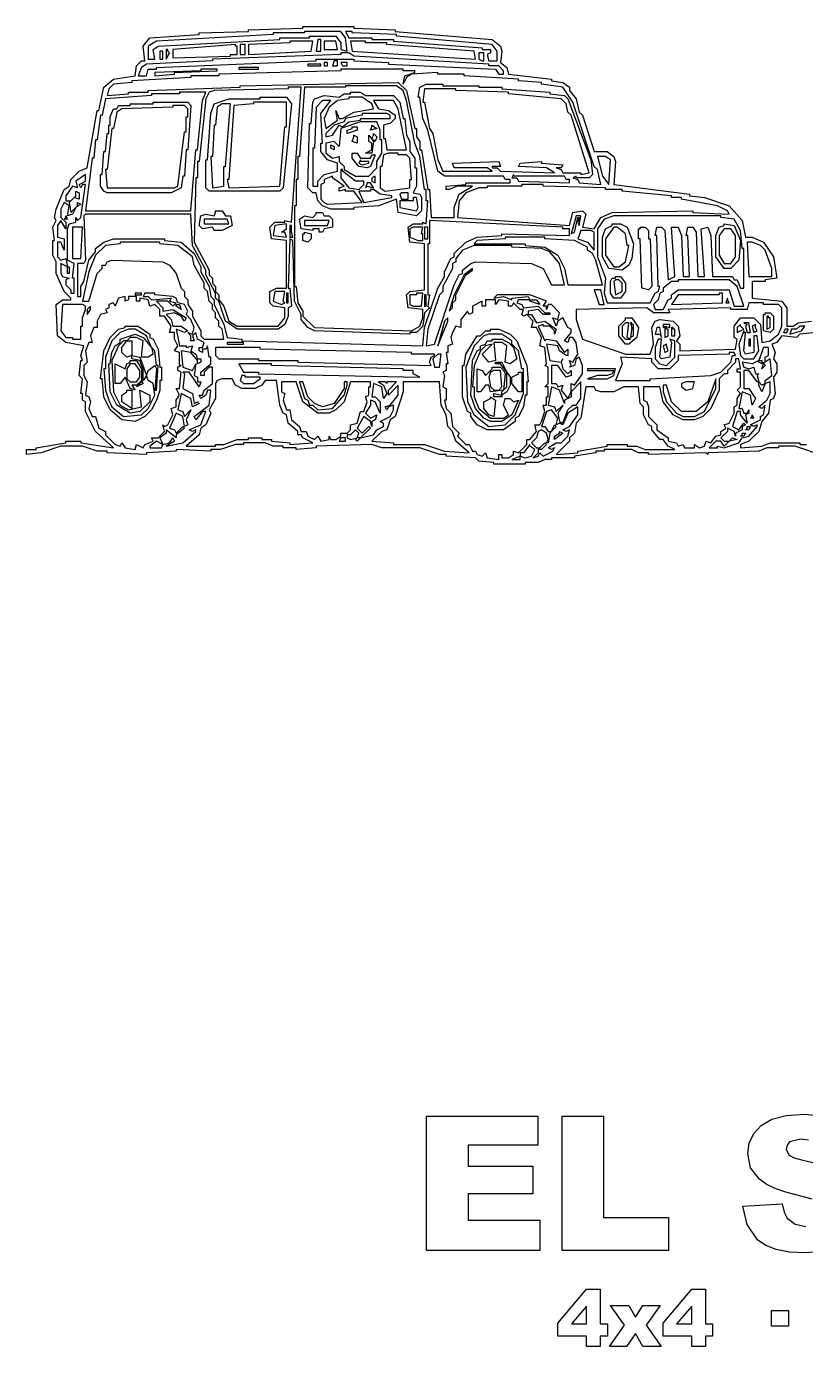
# Model space of a CAD drawing. Header units: millimetres. Extents: x 0 to 280, y -115 to 107.
# Drawn here: x 0 to 103.6, y -114.8 to 60.6 of the extents above; entities that cross this region are included whole.
import ezdxf

# ---------------------------------------------------------------- set-up
doc = ezdxf.new("R2010")
doc.units = ezdxf.units.MM
doc.layers.add('CAMISETA_4X4', color=7, linetype='CONTINUOUS')

msp = doc.modelspace()

# ---------------------------------------------------------------- linework, layer by layer
at = {"layer": 'CAMISETA_4X4', "color": 7}
for points in [[(106.094, 3.5), (102.156, 4.813), (99.969, 4.813), (99.969, 4.594), (98.438, 4.594), (97.344, 4.156), (90.563, 3.938), (90.563, 3.719), (90.344, 3.938), (82.688, 3.719), (82.688, 3.938), (81.375, 3.938), (80.5, 4.375), (76.781, 4.375), (76.781, 4.156), (75.688, 4.156), (75.688, 3.938), (72.844, 3.5), (72.844, 3.281), (69.781, 3.281), (69.781, 3.063), (68.906, 3.063), (68.031, 2.625), (66.281, 2.625), (66.281, 2.406), (62.125, 2.406), (62.125, 2.625), (60.156, 2.844), (59.719, 3.281), (55.781, 3.5), (55.781, 3.719), (54.906, 3.719), (52.281, 4.594), (47.25, 4.594), (45.938, 5.031), (38.5, 4.813), (38.5, 4.594), (35.875, 4.375), (35.875, 4.594), (34.125, 4.594), (34.125, 4.813), (32.813, 4.813), (31.719, 5.25), (28.875, 5.25), (28.875, 5.031), (27.781, 5.031), (25.813, 4.375), (24.5, 4.375), (24.5, 4.156), (19.906, 4.375), (19.906, 4.156), (15.969, 3.938), (15.969, 3.719), (10.719, 3.938), (10.719, 4.156), (9.406, 4.156), (7.438, 4.813), (4.594, 4.813), (1.969, 3.938), (0, 3.719), (0, 4.375), (1.313, 4.375), (1.313, 4.594), (5.25, 5.25), (5.25, 5.469), (7.219, 5.469), (7.219, 5.25), (11.594, 4.594), (9.188, 6.781), (7.875, 9.406), (7.875, 10.719), (7.438, 10.938), (7.438, 11.813), (7.219, 11.813), (7.438, 13.781), (7, 14.219), (7.219, 16.188), (7.438, 16.188), (7.219, 16.844), (7.656, 18.156), (5.25, 18.594), (4.156, 19.469), (3.938, 23.625), (4.813, 24.281), (5.906, 24.281), (5.906, 24.5), (5.031, 25.375), (3.938, 27.781), (3.938, 29.313), (3.5, 30.188), (3.5, 32.156), (3.719, 32.156), (3.5, 33.906), (3.938, 34.781), (3.719, 35.219), (3.938, 36.313), (5.031, 38.938), (5.688, 39.375), (5.906, 40.25), (7, 41.344), (8.094, 41.781), (9.406, 49.438), (9.625, 49.438), (10.281, 52.5), (11.594, 53.594), (14.438, 54.031), (14.656, 55.344), (15.313, 56), (15.75, 56), (15.531, 57.969), (16.406, 59.063), (22.969, 59.5), (22.969, 59.719), (29.531, 59.938), (29.531, 60.156), (36.75, 60.375), (36.75, 60.594), (43.531, 60.594), (43.531, 60.375), (49, 60.156), (49, 59.938), (61.906, 58.844), (63, 57.969), (63.219, 57.313), (63, 55.781), (63.875, 55.125), (64.094, 54.25), (69.781, 53.594), (69.781, 53.375), (71.313, 53.156), (72.188, 52.5), (72.188, 52.063), (73.063, 50.969), (73.5, 49.219), (73.938, 48.781), (75.469, 43.969), (77.219, 43.969), (78.094, 43.313), (78.313, 42.656), (78.094, 39.594), (88.156, 38.281), (88.156, 38.063), (90.125, 37.844), (93.406, 36.75), (95.156, 34.781), (95.594, 32.594), (96.469, 32.594), (98, 31.938), (99.313, 29.969), (99.75, 27.125), (98.219, 26.906), (98.219, 26.688), (96.469, 26.688), (96.469, 24.5), (100.406, 24.063), (101.063, 23.188), (101.063, 20.781), (101.938, 20.781), (102.594, 21.219), (104.344, 21.438)], [(105, 19.906), (102.813, 19.688), (102.375, 19.25), (100.406, 19.469), (99.75, 18.594), (99.094, 18.375), (99.531, 17.281), (99.313, 16.406), (99.75, 15.75), (99.75, 14.656), (99.313, 14), (99.531, 11.813), (99.313, 11.156), (98.875, 10.938), (98.656, 9.188), (97.781, 8.094), (97.344, 6.781), (96.031, 5.469), (94.938, 5.031), (94.938, 4.594), (97.781, 4.813), (98.875, 5.25), (102.813, 5.25), (102.813, 5.031), (103.688, 5.031)], [(104.438, -95.256), (102.637, -94.771), (100.939, -94.321), (99.519, -93.801), (98.341, -93.247), (97.44, -92.589), (96.262, -91.065), (95.881, -89.159), (96.089, -87.808), (96.678, -86.526), (97.683, -85.452), (99.068, -84.621), (100.974, -84.101), (103.468, -83.928), (106.482, -84.24)], [(103.953, -87.392), (102.914, -87.254), (101.459, -87.635), (101.112, -88.085), (100.974, -88.639), (101.39, -89.402), (102.048, -89.748), (103.226, -90.06), (104.923, -90.441)], [(105.859, -102.185), (103.503, -102.393), (101.424, -102.289), (99.657, -101.943), (98.272, -101.388), (97.198, -100.626), (95.812, -98.617), (95.223, -96.157), (95.223, -96.157), (100.454, -95.845), (100.731, -96.954), (101.147, -97.785), (102.186, -98.582), (103.607, -98.859)]]:
    msp.add_lwpolyline(points, dxfattribs=at)
for points in [[(36.969, 59.938), (36.969, 59.719), (32.813, 59.719), (32.813, 59.5), (17.281, 58.625), (16.188, 57.969), (16.188, 56.219), (17.063, 56.219), (16.844, 57.531), (17.5, 57.969), (33.688, 58.844), (33.688, 59.063), (37.625, 59.063), (37.625, 59.281), (41.125, 59.281), (41.781, 58.406), (41.781, 57.531), (42.656, 57.313), (42.438, 59.063), (41.781, 59.938)], [(42.438, 59.938), (42.875, 59.063), (45.938, 59.063), (45.938, 58.844), (48.781, 58.844), (48.781, 58.625), (60.594, 57.75), (60.594, 57.531), (61.688, 57.531), (61.688, 57.094), (61.25, 56.875), (61.469, 56), (62.563, 56), (62.563, 57.313), (61.906, 58.188), (49.219, 59.281), (49.219, 59.5), (43.313, 59.719), (43.313, 59.938)], [(27.781, 58.188), (19.469, 57.531), (19.469, 56.438), (27.125, 56.656), (27.125, 56.875), (28, 56.875), (28, 57.969), (27.781, 57.969)], [(28.438, 58.188), (28.438, 56.875), (29.094, 56.875), (29.094, 58.188)], [(35, 58.625), (35, 58.406), (29.531, 58.188), (29.531, 56.875), (37.844, 57.313), (38.063, 58.625)], [(38.719, 58.844), (38.5, 57.313), (39.156, 57.313), (39.156, 58.844)], [(39.594, 58.625), (39.594, 57.531), (41.344, 57.531), (41.125, 58.625)], [(43.094, 58.625), (43.313, 57.313), (59.719, 56.219), (59.5, 57.313), (47.906, 58.188), (47.906, 58.406), (45.063, 58.406), (45.063, 58.625)], [(41.781, 57.094), (41.781, 56.875), (24.719, 56.219), (24.719, 56), (15.969, 55.563), (15.313, 55.125), (14.875, 54.031), (15.969, 54.031), (16.188, 54.906), (17.281, 54.906), (17.281, 55.125), (38.5, 56), (38.5, 56.219), (43.531, 56.219), (43.531, 56), (48.125, 55.781), (48.125, 55.563), (62.344, 54.906), (62.781, 54.25), (63.438, 54.25), (63.438, 54.688), (62.781, 55.344), (61.469, 55.344), (61.469, 55.563), (43.531, 56.656), (42.875, 57.094)], [(17.719, 57.313), (17.719, 56.219), (18.156, 56.219), (18.156, 57.313)], [(18.813, 57.531), (18.594, 57.531), (18.594, 56.219), (19.031, 57.094), (18.813, 57.313)], [(60.156, 57.094), (60.156, 56.219), (60.594, 56), (60.813, 56), (60.813, 57.094)], [(41.781, 54.906), (41.781, 54.688), (25.594, 54.25), (25.594, 54.031), (21.875, 54.031), (21.875, 53.813), (14, 53.375), (14, 53.156), (11.594, 52.938), (10.938, 52.281), (10.719, 51.406), (13.563, 51.625), (13.563, 51.844), (16.188, 51.844), (16.188, 52.063), (28.438, 52.5), (28.438, 52.719), (49.438, 53.156), (50.531, 52.063), (51.625, 47.031), (51.844, 47.031), (51.844, 45.938), (52.281, 45.281), (52.281, 44.188), (52.5, 44.188), (53.375, 38.938), (53.594, 38.938), (53.813, 35.219), (56.875, 35.219), (56.875, 36.531), (57.531, 38.281), (59.281, 39.375), (57.313, 39.375), (56.219, 38.938), (55.781, 38.938), (55.781, 39.375), (58.406, 39.594), (58.406, 39.813), (64.313, 39.813), (64.313, 40.25), (63.656, 40.25), (63.438, 40.688), (55.563, 40.688), (54.688, 41.344), (53.375, 46.813), (52.719, 48.344), (52.281, 51.188), (52.063, 51.188), (52.281, 52.5), (53.156, 52.938), (55.344, 52.938), (55.344, 52.719), (60.156, 52.719), (60.156, 52.5), (63.219, 52.5), (63.219, 52.281), (69.563, 51.844), (69.563, 51.625), (71.531, 51.406), (71.969, 50.969), (75.031, 42.875), (75.25, 40.906), (74.813, 40.469), (73.063, 40.469), (73.063, 40.688), (72.625, 40.469), (73.281, 40.25), (73.5, 39.813), (76.344, 39.594), (75.906, 41.563), (75.469, 42), (72.625, 50.531), (71.313, 52.5), (68.469, 52.938), (68.469, 53.156), (65.406, 53.375), (65.406, 53.594), (58.188, 54.031), (58.188, 54.25), (54.688, 54.25), (54.688, 54.469), (51.188, 54.25), (50.531, 53.813), (50.094, 52.938), (50.313, 54.031), (51.625, 54.469), (51.625, 54.688), (50.094, 54.688), (50.094, 54.906)], [(23.188, 54.906), (23.188, 54.688), (17.063, 54.469), (17.063, 54.031), (19.688, 54.25), (19.688, 54.469), (25.375, 54.688), (25.375, 54.906)], [(28.219, 55.125), (28.219, 54.906), (30.844, 54.906), (30.844, 55.125)], [(37.406, 55.563), (37.406, 55.344), (39.156, 55.344), (39.156, 55.563)], [(39.594, 55.781), (39.594, 55.344), (40.031, 55.344), (40.031, 55.781)], [(40.906, 56), (40.688, 55.344), (41.344, 55.344), (41.344, 56)], [(41.781, 55.781), (42, 55.344), (42.656, 55.344), (42.656, 55.781)], [(42.438, 52.719), (42.438, 52.5), (36.969, 52.5), (36.313, 43.313), (36.094, 43.313), (36.094, 40.25), (35.875, 40.25), (35.875, 36.75), (35.656, 36.75), (35.656, 26.031), (35.875, 26.031), (36.094, 23.844), (36.75, 22.75), (36.75, 22.094), (38.281, 20.563), (51.188, 20.125), (52.281, 20.781), (52.719, 21.875), (52.719, 22.969), (50.75, 23.188), (50.531, 24.938), (50.969, 25.375), (52.938, 25.594), (52.938, 31.719), (50.969, 31.938), (50.75, 33.906), (51.406, 34.344), (52.719, 34.344), (52.719, 34.563), (53.156, 34.344), (53.375, 37.406), (53.156, 37.406), (53.156, 38.938), (52.938, 38.938), (52.281, 43.313), (51.625, 45.063), (50.531, 50.75), (50.094, 52.063), (49.219, 52.719)], [(20.344, 51.844), (20.344, 51.625), (16.625, 51.625), (16.625, 51.406), (10.5, 50.969), (10.063, 48.781), (9.844, 48.781), (9.406, 45.5), (9.188, 45.5), (8.969, 43.094), (8.75, 43.094), (7.875, 36.094), (21.875, 36.094), (22.531, 44.188), (22.75, 44.188), (23.406, 50.75), (23.844, 51.844)], [(34.781, 52.5), (34.781, 52.281), (24.938, 52.063), (24.281, 51.844), (23.844, 50.969), (22.969, 42.656), (22.75, 42.656), (22.75, 40.469), (22.531, 40.469), (22.313, 31.938), (24.281, 28.219), (24.281, 27.563), (24.719, 27.125), (24.719, 26.469), (25.156, 26.031), (25.156, 25.375), (25.594, 24.938), (25.594, 24.281), (26.25, 23.406), (26.906, 21.438), (28, 20.781), (33.469, 20.781), (34.344, 21.875), (34.344, 23.188), (32.813, 23.406), (32.375, 23.844), (32.375, 25.375), (33.25, 25.813), (34.563, 25.813), (34.563, 32.156), (32.594, 32.375), (32.375, 33.906), (33.031, 34.563), (34.344, 34.563), (34.344, 34.781), (35.219, 34.563), (36.531, 52.5)], [(31.063, 51.188), (34.563, 51.188), (35.219, 50.313), (34.125, 39.156), (33.688, 38.719), (24.281, 38.719), (23.844, 39.156), (23.844, 42.875), (24.063, 42.875), (24.5, 49), (24.938, 50.313), (26.906, 50.969), (31.063, 50.969)], [(43.094, 51.844), (44.406, 51.844), (45.063, 51.406), (48.781, 51.406), (49.656, 50.531), (50.094, 48.344), (50.313, 48.344), (50.531, 46.156), (50.969, 45.281), (50.969, 43.969), (51.625, 43.094), (51.625, 41.781), (51.844, 41.781), (51.844, 39.375), (51.406, 38.5), (52.281, 38.281), (52.5, 37.844), (52.5, 36.094), (51.844, 35.438), (49.438, 35.875), (49.219, 37.625), (46.813, 36.75), (43.531, 36.531), (43.531, 36.313), (40.469, 36.313), (39.375, 36.75), (38.719, 37.406), (38.5, 38.5), (38.063, 38.5), (37.406, 39.156), (37.625, 47.688), (37.844, 47.688), (38.063, 50.531), (38.281, 50.969), (39.594, 51.406), (41.563, 51.188), (42.219, 51.625), (43.094, 51.625)], [(42.875, 51.188), (42.875, 50.969), (41.344, 50.75), (40.25, 49.875), (39.594, 48.344), (39.813, 47.031), (41.344, 48.125), (41.125, 49.438), (41.563, 48.344), (42, 48.344), (43.531, 49.219), (46.156, 49.656), (45.938, 50.313), (44.625, 51.188)], [(52.938, 52.281), (52.719, 50.531), (52.938, 50.531), (53.594, 47.031), (54.031, 46.375), (54.688, 42.875), (55.344, 41.344), (61.906, 41.344), (61.25, 41.781), (56.875, 41.781), (56.656, 42.438), (62.781, 42.656), (63, 42), (61.906, 42), (61.906, 41.781), (62.563, 41.781), (63, 41.344), (70.219, 41.125), (69.125, 41.781), (65.406, 42), (65.625, 42.438), (68.469, 42.656), (68.469, 42.438), (71.313, 42.219), (71.094, 41.781), (70.438, 41.781), (71.094, 41.563), (71.313, 41.125), (73.719, 41.125), (73.719, 40.906), (74.813, 41.125), (72.406, 48.781), (71.969, 49.219), (71.75, 50.313), (71.094, 50.969), (64.094, 51.625), (64.094, 51.844), (57.094, 52.063), (57.094, 52.281)], [(16.844, 50.531), (21.438, 50.531), (21.875, 50.094), (21.438, 44.188), (21.219, 44.188), (21, 40.688), (20.781, 40.688), (20.563, 39.156), (19.25, 38.5), (10.719, 38.5), (10.281, 38.719), (9.844, 39.375), (9.844, 40.906), (10.063, 40.906), (10.281, 43.969), (10.5, 43.969), (10.719, 46.375), (10.938, 46.375), (10.938, 47.469), (11.156, 47.469), (11.156, 48.563), (11.594, 49.656), (12.031, 49.656), (12.25, 50.094), (13.781, 50.094), (13.781, 50.313), (16.844, 50.313)], [(19.469, 50.094), (19.469, 49.875), (12.688, 49.656), (12.031, 49.219), (11.594, 47.031), (11.375, 47.031), (10.719, 41.563), (10.5, 41.563), (10.719, 39.156), (19.688, 39.156), (20.125, 39.375), (21, 46.594), (21.219, 46.594), (21.219, 48.563), (21.438, 48.563), (21.438, 49.656), (21, 50.094)], [(26.031, 50.313), (25.375, 49.875), (25.156, 47.469), (24.938, 47.469), (24.719, 43.313), (24.5, 43.313), (24.719, 39.156), (26.25, 39.375), (26.25, 42), (26.469, 42), (27.125, 50.313)], [(30.188, 50.531), (30.188, 50.313), (27.563, 50.094), (26.906, 40.25), (26.688, 40.25), (26.906, 39.156), (33.688, 39.375), (34.344, 47.25), (34.563, 47.25), (34.563, 50.531)], [(39.375, 50.75), (38.5, 49.875), (38.281, 44.406), (38.063, 44.406), (38.063, 39.375), (38.719, 39.375), (38.719, 40.031), (39.594, 40.906), (41.344, 41.344), (41.344, 42.438), (40.031, 42.875), (39.156, 43.969), (39.156, 45.063), (39.375, 45.063), (39.156, 49), (40.469, 50.75)], [(46.156, 50.75), (46.813, 49.656), (48.125, 49.438), (49, 48.781), (49, 48.344), (48.344, 47.688), (47.469, 47.469), (47.469, 45.719), (47.688, 45.719), (47.906, 44.188), (50.531, 44.188), (49.438, 49.656), (48.781, 50.75)], [(44.625, 49), (44.625, 48.781), (42.438, 48.344), (42.219, 47.906), (40.906, 47.469), (39.813, 46.375), (39.813, 45.938), (40.688, 46.156), (41.563, 47.469), (42, 47.25), (42.875, 47.906), (44.406, 48.125), (44.406, 48.344), (48.344, 48.344), (48.344, 48.781), (47.906, 49)], [(44.406, 47.906), (41.781, 47.031), (41.563, 44.625), (40.906, 45.281), (39.813, 45.063), (39.813, 43.75), (40.688, 43.094), (41.563, 43.313), (41.563, 42.656), (42.219, 42), (42.219, 41.563), (43.75, 40.688), (45.5, 40.688), (46.594, 41.781), (46.594, 42.656), (47.25, 43.75), (47.25, 45.5), (47.031, 45.5), (47.031, 46.813), (46.594, 47.906)], [(45.938, 47.469), (46.594, 47.031), (45.719, 46.813), (45.938, 47.25)], [(43.313, 47.25), (43.969, 47.25), (43.969, 46.813), (42.656, 46.375), (42.656, 46.813), (43.313, 47.031)], [(43.531, 46.156), (43.969, 45.938), (43.969, 45.063), (43.313, 45.281), (43.531, 45.938)], [(45.5, 46.156), (46.156, 45.281), (45.938, 43.75), (45.063, 43.75), (45.938, 44.188), (45.938, 45.063), (45.5, 45.281)], [(46.156, 46.375), (46.594, 45.938), (46.375, 45.281), (45.938, 45.719), (46.156, 46.156)], [(40.469, 44.844), (40.906, 44.625), (40.906, 44.188), (40.469, 44.406)], [(43.313, 43.75), (43.969, 43.75), (44.406, 43.094), (45.719, 43.094), (45.938, 43.531), (46.375, 43.531), (45.719, 42), (45.281, 41.781), (44.188, 42), (43.313, 43.094)], [(44.406, 42.875), (44.188, 42.438), (44.625, 42.219), (45.5, 42.438), (45.5, 42.656), (44.406, 42.656)], [(48.125, 43.75), (47.469, 43.531), (47.25, 42), (47.031, 42), (47.031, 39.156), (47.688, 38.719), (50.969, 39.156), (50.969, 40.25), (51.188, 40.25), (50.969, 43.094), (50.531, 43.531), (49.438, 43.531), (49.438, 43.75)], [(75.906, 43.313), (76.563, 40.688), (77.438, 39.594), (77.656, 42.875), (77, 43.313)], [(7.875, 40.906), (6.563, 40.031), (6.781, 39.156), (6.125, 39.375), (5.25, 38.063), (5.25, 37.406), (5.906, 37.406), (6.563, 38.063), (6.563, 38.719), (7, 38.5), (7, 37.625), (6.344, 37.844), (5.688, 37.188), (5.906, 35.875), (6.781, 36.75), (6.781, 37.188), (7.219, 36.969), (6.563, 36.531), (6.125, 35.656), (5.469, 35.438), (5.688, 36.75), (5.031, 37.188), (4.594, 36.313), (4.594, 35.219), (5.25, 34.563), (5.25, 33.688), (4.594, 34.781), (4.156, 34.125), (4.156, 32.594), (5.031, 32.375), (5.031, 30.844), (4.594, 31.938), (4.156, 31.938), (4.156, 29.969), (4.594, 29.531), (5.25, 29.75), (5.469, 28.656), (4.594, 29.094), (4.594, 27.781), (4.813, 27.344), (5.688, 27.125), (5.25, 26.906), (5.25, 26.25), (5.906, 25.594), (5.906, 25.156), (6.344, 25.156), (6.344, 27.125), (6.125, 27.125), (6.344, 29.094), (5.469, 29.531), (5.469, 33.688), (5.688, 34.344), (6.563, 34.563), (6.563, 35.219), (6.781, 34.781), (7.219, 35.219), (7.875, 39.594), (7.438, 39.594), (7.219, 39.156), (7, 39.594), (7.875, 40.031)], [(40.688, 40.688), (39.594, 40.25), (39.594, 39.813), (39.156, 39.594), (39.156, 37.625), (39.594, 37.188), (40.031, 36.969), (44.625, 37.188), (43.531, 38.719), (42.438, 38.719), (42.438, 38.938), (41.563, 38.719), (41.563, 39.156), (42.219, 39.375), (40.688, 40.469)], [(42, 41.563), (41.781, 41.563), (41.781, 40.469), (42.875, 39.156), (44.188, 38.938), (44.844, 39.594), (44.844, 40.031), (43.75, 40.031), (42, 41.344)], [(46.375, 40.688), (45.938, 40.469), (45.938, 40.031), (46.375, 39.813)], [(64.75, 40.906), (64.531, 40.469), (65.188, 40.469), (65.406, 40.031), (72.188, 39.813), (72.188, 40.25), (71.75, 40.25), (71.531, 40.688), (64.75, 40.688)], [(45.719, 38.938), (45.719, 38.719), (44.188, 38.719), (44.844, 37.188), (48.563, 37.844), (48.563, 38.063), (47.031, 38.281), (46.156, 38.938)], [(45.281, 39.813), (45.063, 39.156), (45.281, 39.375), (46.156, 39.156), (45.719, 39.813)], [(65.844, 39.594), (65.844, 39.375), (61.25, 39.375), (61.25, 39.156), (60.156, 39.156), (58.406, 38.5), (57.531, 37.406), (57.313, 35.219), (72.188, 34.125), (72.625, 35.875), (73.938, 36.094), (74.375, 35.656), (73.938, 33.906), (75.469, 33.688), (76.344, 35.219), (77.875, 35.875), (88.594, 36.094), (88.594, 35.875), (93.406, 35.656), (93.188, 36.094), (91.875, 36.75), (87.063, 37.625), (87.063, 37.844), (85.75, 37.844), (85.75, 38.063), (79.188, 38.719), (79.188, 38.938), (77, 38.938), (77, 39.156), (68.688, 39.375), (68.688, 39.594)], [(49.875, 38.5), (49.656, 38.281), (49.875, 37.625), (50.75, 37.625), (50.75, 38.5)], [(51.406, 37.844), (51.406, 37.406), (49.656, 37.406), (49.656, 36.531), (51.844, 36.094), (52.063, 36.531), (51.844, 37.844)], [(5.25, 35.438), (5.469, 35), (5.031, 35), (5.25, 35.219)], [(7.875, 35.656), (7.656, 35.438), (7.875, 29.531), (7.656, 29.094), (6.781, 29.094), (6.781, 24.719), (7.219, 24.719), (7.219, 26.031), (7.656, 26.688), (8.313, 29.531), (9.188, 30.625), (9.188, 31.063), (10.281, 31.938), (11.594, 32.375), (18.375, 32.375), (18.375, 32.156), (20.563, 31.938), (22.313, 30.406), (23.188, 28.656), (23.188, 28), (24.281, 26.031), (24.5, 24.719), (24.938, 24.281), (24.938, 23.625), (26.25, 21), (26.688, 19.25), (28.656, 19.031), (28.656, 18.813), (52.719, 18.156), (52.938, 20.563), (54.688, 25.813), (55.563, 27.344), (55.563, 28), (56.438, 29.75), (56.875, 29.969), (56.875, 30.406), (58.406, 31.938), (59.938, 32.594), (63.219, 32.813), (63.219, 33.031), (72.188, 32.813), (72.188, 33.688), (71.313, 33.688), (71.313, 33.906), (53.594, 34.781), (53.594, 31.719), (53.375, 31.719), (53.375, 24.938), (53.594, 24.938), (53.375, 23.406), (53.594, 23.188), (52.938, 22.531), (52.719, 20.781), (51.844, 19.906), (50.969, 19.906), (50.969, 19.688), (38.281, 20.125), (37.406, 20.563), (36.531, 21.656), (36.531, 22.313), (35.656, 24.063), (35.438, 32.156), (35, 32.375), (34.781, 25.813), (35, 25.813), (35.219, 23.406), (34.781, 23.188), (34.781, 22.094), (34.344, 21), (33.469, 20.344), (28, 20.344), (26.469, 21.438), (25.594, 24.063), (25.156, 24.5), (25.156, 25.156), (23.844, 27.563), (23.844, 28.219), (22.094, 31.5), (21.875, 35.656)], [(25.156, 36.094), (26.031, 36.094), (26.469, 35.438), (27.125, 35.438), (27.344, 34.125), (26.031, 33.469), (24.938, 33.469), (24.719, 33.906), (23.406, 33.688), (22.969, 34.125), (23.188, 35.438), (23.844, 35.656), (24.938, 35.438), (25.156, 35.875)], [(38.5, 35.875), (39.375, 35.875), (39.594, 35.438), (40.25, 35.438), (40.688, 35), (40.688, 33.906), (39.594, 33.688), (39.375, 33.25), (38.938, 33.25), (38.938, 33.688), (38.063, 33.688), (38.063, 33.469), (36.531, 33.688), (36.313, 35), (36.969, 35.438), (38.063, 35.219), (38.5, 35.656)], [(73.063, 35.438), (72.406, 33.031), (72.844, 33.25), (73.281, 35.219), (73.5, 35.219), (73.281, 34.563), (73.5, 34.125), (73.719, 35.438)], [(78.094, 35.438), (76.781, 35), (75.906, 33.688), (75.906, 29.969), (77, 27.125), (76.781, 25.156), (77.219, 23.844), (82.906, 23.844), (83.563, 25.156), (84, 25.375), (84.219, 26.031), (84, 26.031), (83.781, 32.813), (83.563, 32.813), (83.781, 33.906), (84.438, 33.906), (84.875, 33.469), (85.313, 26.906), (86.188, 27.344), (85.75, 33.906), (86.625, 33.906), (87.063, 32.813), (87.281, 27.344), (88.156, 27.344), (87.938, 32.813), (87.719, 32.813), (87.938, 33.906), (88.594, 33.906), (89.031, 33.25), (89.25, 27.344), (90.125, 27.344), (89.688, 33.688), (90.563, 33.906), (91, 32.813), (91.219, 27.344), (93.844, 27.344), (94.063, 26.906), (94.5, 26.906), (94.938, 25.813), (95.375, 25.813), (95.375, 31.063), (95.156, 31.063), (94.938, 33.469), (94.063, 35), (92.313, 35.219), (92.313, 35.438)], [(6.125, 33.906), (6.125, 29.75), (7.219, 29.75), (7.438, 33.906)], [(23.625, 35), (23.625, 34.344), (26.906, 34.344), (26.688, 35)], [(34.563, 34.344), (33.031, 34.125), (32.813, 32.813), (34.563, 32.594), (34.344, 33.25), (33.906, 33.25), (34.563, 33.688)], [(35.219, 34.125), (35, 34.125), (35, 32.594), (35.438, 32.594), (35.219, 33.25)], [(36.969, 34.781), (36.969, 34.125), (40.031, 34.125), (40.25, 34.781)], [(51.406, 33.906), (50.969, 33.688), (50.969, 32.594), (52.063, 32.156), (52.719, 32.156), (52.719, 33.031), (52.5, 33.031), (52.719, 33.906)], [(52.938, 33.906), (52.938, 32.375), (53.375, 32.375), (53.375, 33.906)], [(73.719, 33.469), (73.281, 32.375), (74.594, 31.938), (75.469, 30.844), (75.469, 33.25), (75.031, 33.469)], [(77.875, 34.344), (78.969, 34.344), (79.844, 33.906), (80.719, 31.719), (80.5, 29.75), (80.063, 28.875), (79.188, 28.219), (77.438, 28.438), (76.563, 29.969), (76.563, 32.594), (77, 33.688), (77.875, 34.125)], [(78.094, 33.906), (77, 32.375), (77, 30.188), (78.094, 28.656), (78.75, 28.656), (79.625, 29.313), (80.063, 31.5), (79.844, 31.5), (79.625, 33.031), (78.531, 33.906)], [(81.594, 33.906), (82.25, 33.906), (82.688, 33.469), (82.688, 32.375), (82.906, 32.375), (83.125, 26.031), (82.688, 25.594), (81.813, 25.813), (81.594, 32.375), (81.375, 32.375), (81.375, 33.688), (81.594, 33.688)], [(92.75, 34.344), (94.063, 34.125), (94.938, 32.156), (94.719, 29.531), (93.625, 28.438), (92.75, 28.438), (91.656, 29.969), (91.656, 32.813), (92.094, 33.906), (92.75, 34.125)], [(92.75, 33.688), (92.094, 32.813), (92.094, 30.188), (92.75, 29.094), (93.625, 29.094), (94.281, 29.969), (94.281, 32.813), (93.625, 33.688)], [(12.469, 31.938), (12.469, 31.719), (10.5, 31.5), (9.188, 30.188), (8.313, 28), (7.438, 24.063), (8.313, 24.063), (9.406, 27.781), (10.063, 28.438), (10.063, 28.875), (10.5, 28.875), (10.719, 29.313), (11.375, 29.531), (18.156, 29.313), (19.031, 28.875), (19.906, 27.781), (20.563, 25.813), (21, 25.375), (21, 24.719), (21.438, 24.281), (21.438, 23.625), (22.094, 22.75), (22.094, 22.094), (23.188, 20.125), (23.188, 19.469), (23.625, 19.031), (26.25, 19.031), (26.031, 20.344), (25.594, 20.781), (25.594, 21.438), (25.156, 21.875), (25.156, 22.531), (24.719, 22.969), (24.719, 23.625), (24.281, 24.063), (24.063, 25.375), (23.625, 25.813), (23.625, 26.469), (22.313, 28.875), (22.094, 29.969), (20.125, 31.5), (17.719, 31.719), (17.719, 31.938)], [(36.969, 33.25), (37.844, 33.031), (37.844, 32.375), (37.406, 31.938), (36.75, 32.156), (36.75, 33.031), (36.969, 33.031)], [(63.656, 32.594), (63.656, 32.375), (59.938, 32.156), (59.5, 31.719), (66.281, 31.719), (66.281, 31.5), (68.906, 31.281), (70.656, 30.188), (71.531, 28.438), (71.969, 26.25), (76.563, 26.25), (75.688, 29.531), (75.25, 30.406), (74.594, 30.844), (74.594, 31.281), (72.844, 32.156), (68.906, 32.375), (68.906, 32.594)], [(95.813, 31.938), (96.031, 27.344), (99.094, 27.344), (99.094, 28.438), (98.219, 30.844), (97.563, 31.5), (96.469, 31.938)], [(59.5, 31.5), (57.969, 30.844), (57.094, 29.75), (57.094, 29.313), (56.656, 29.094), (56.656, 28.438), (55.344, 26.031), (55.344, 25.375), (54.906, 24.938), (53.375, 20.344), (53.156, 18.156), (54.25, 18.375), (56.875, 26.25), (57.531, 27.563), (57.969, 27.781), (57.969, 28.219), (59.063, 29.094), (59.719, 29.313), (67.156, 29.094), (68.688, 28.438), (69.781, 26.25), (71.531, 26.25), (70.875, 29.094), (69.563, 30.625), (68.469, 31.063), (64.531, 31.281), (64.531, 31.5)], [(5.469, 28.656), (5.688, 28.656), (5.688, 27.781), (5.469, 27.781)], [(59.281, 28.438), (58.188, 27.563), (56.875, 24.938), (56.219, 22.75), (56.656, 23.188), (56.656, 23.844), (57.094, 24.281), (57.094, 24.938), (58.406, 27.563), (59.281, 28.219)], [(78.313, 27.344), (78.969, 27.344), (79.625, 26.469), (79.625, 25.375), (78.969, 24.5), (78.094, 24.5), (77.656, 25.156), (77.656, 26.688), (77.875, 27.125), (78.313, 27.125)], [(78.313, 26.906), (78.094, 26.688), (78.313, 24.938), (79.188, 25.375), (79.188, 26.469), (78.75, 26.906)], [(86.625, 26.906), (86.625, 26.688), (85.75, 26.688), (84.656, 25.813), (84.656, 25.375), (84.219, 25.156), (84, 24.281), (83.344, 23.625), (83.563, 22.969), (84.656, 22.969), (85.313, 24.281), (85.75, 24.5), (85.75, 24.938), (86.625, 25.594), (93.406, 25.594), (94.063, 23.406), (95.375, 23.406), (94.5, 26.031), (93.406, 26.906)], [(13.125, 24.719), (12.25, 24.5), (11.813, 23.406), (11.594, 23.844), (10.938, 23.625), (10.938, 23.188), (10.5, 22.969), (10.719, 22.531), (9.844, 22.313), (9.406, 21.438), (9.406, 20.563), (8.969, 20.563), (8.531, 19.469), (8.75, 18.594), (8.313, 18.594), (7.875, 17.5), (8.094, 15.969), (7.656, 15.531), (7.656, 14.219), (8.094, 13.344), (7.875, 11.594), (8.313, 11.375), (8.531, 10.719), (8.313, 9.844), (8.75, 8.75), (9.188, 8.75), (9.625, 7.219), (10.5, 6.781), (10.5, 6.344), (11.813, 5.031), (12.469, 4.813), (12.688, 5.25), (13.125, 4.594), (14.438, 4.375), (14.656, 5.031), (15.531, 4.594), (15.75, 5.031), (16.844, 5.469), (16.625, 5.906), (17.5, 5.906), (18.375, 6.781), (18.156, 7.656), (18.375, 7.438), (18.813, 7.656), (19.469, 8.969), (19.25, 9.844), (19.906, 10.063), (19.906, 10.938), (20.344, 11.594), (19.906, 12.469), (20.344, 12.469), (20.563, 14.656), (20.125, 14.875), (20.125, 15.313), (20.563, 15.531), (20.344, 15.531), (20.344, 17.281), (19.688, 17.5), (20.125, 18.156), (19.688, 19.031), (19.688, 19.906), (19.031, 19.906), (19.25, 20.781), (18.375, 22.094), (17.719, 22.094), (17.719, 22.969), (17.063, 23.625), (16.406, 23.406), (16.188, 24.281), (15.094, 24.5), (15.094, 24.063), (14.656, 24.063), (14.656, 24.719), (13.563, 24.719), (13.563, 24.281), (13.125, 24.063)], [(14.438, 25.156), (14.438, 24.938), (15.313, 24.938), (15.313, 25.156)], [(15.75, 25.156), (15.531, 24.719), (16.188, 24.719), (16.625, 24.281), (19.25, 24.5), (19.031, 24.063), (19.906, 23.844), (19.469, 23.406), (18.813, 24.063), (17.281, 24.063), (18.156, 23.188), (18.156, 22.75), (19.469, 22.969), (21.219, 21.875), (21, 21.438), (20.563, 22.094), (19.688, 22.531), (18.594, 22.313), (19.25, 21.656), (19.469, 20.781), (20.563, 20.781), (21.438, 20.125), (21, 19.906), (19.906, 20.344), (20.344, 18.156), (21.219, 18.156), (21.219, 17.938), (22.094, 18.156), (21.875, 17.5), (22.531, 17.063), (22.75, 16.406), (23.188, 16.406), (23.188, 15.969), (22.75, 15.75), (22.75, 16.188), (21.875, 17.281), (20.563, 17.5), (20.781, 15.313), (22.094, 14.875), (22.531, 15.75), (22.313, 14.219), (22.75, 14), (22.75, 13.344), (23.188, 13.344), (22.969, 12.688), (21.656, 14.656), (20.781, 14.656), (21, 14.438), (20.781, 12.469), (22.094, 11.813), (22.313, 10.5), (22.75, 10.719), (22.969, 10.5), (22.094, 10.063), (21.875, 11.156), (20.563, 11.813), (20.125, 9.625), (20.781, 9.406), (21, 8.75), (21.875, 9.625), (21.219, 8.313), (21.438, 7.656), (21, 7.438), (20.781, 8.75), (19.906, 9.188), (19.031, 7.219), (19.688, 7), (19.906, 6.563), (20.781, 7.438), (21, 7.219), (19.906, 6.344), (19.906, 5.906), (18.594, 7), (18.594, 6.563), (17.719, 5.906), (18.156, 5.031), (17.281, 5.469), (16.406, 4.813), (16.406, 4.594), (17.938, 4.594), (18.156, 5.031), (19.031, 5.25), (19.469, 5.906), (19.688, 5.469), (18.594, 4.813), (20.781, 5.25), (22.531, 6.781), (22.531, 7), (22.094, 6.781), (21.656, 7), (23.188, 7.656), (23.844, 9.406), (23.406, 9.406), (22.531, 8.313), (22.313, 8.75), (24.281, 10.281), (24.5, 12.25), (24.063, 12.25), (23.844, 11.594), (23.188, 11.156), (22.969, 11.594), (23.406, 11.594), (23.625, 12.25), (24.719, 13.125), (24.719, 15.313), (24.281, 15.313), (23.625, 14.656), (23.625, 14.219), (23.188, 14.219), (23.188, 14.656), (24.5, 15.75), (24.5, 16.625), (24.281, 16.625), (24.063, 18.156), (23.844, 17.719), (23.406, 17.719), (23.406, 17.281), (22.969, 17.5), (22.969, 17.938), (23.406, 17.938), (23.625, 18.594), (22.75, 19.031), (22.531, 19.906), (22.094, 19.469), (22.313, 18.813), (21.875, 18.813), (21.875, 19.469), (21.438, 19.906), (22.094, 19.688), (22.313, 20.563), (21.875, 21.656), (21.219, 22.313), (21.438, 22.75), (21, 23.625), (20.125, 23.844), (19.906, 24.5), (19.469, 24.719), (17.063, 24.938), (17.063, 25.156)], [(33.031, 25.375), (32.813, 24.063), (33.906, 23.625), (34.344, 23.844), (34.125, 24.063), (34.344, 25.375)], [(34.781, 25.156), (34.563, 25.156), (34.563, 23.844), (34.781, 23.844)], [(51.844, 25.156), (51.844, 24.938), (50.969, 24.938), (50.969, 23.625), (51.406, 23.406), (52.5, 23.406), (52.719, 25.156)], [(53.156, 24.938), (52.938, 24.938), (52.938, 23.406), (53.156, 23.406)], [(62.563, 24.938), (62.125, 24.5), (63.438, 24.719), (64.531, 24.281), (64.531, 24.5), (66.719, 24.719), (66.938, 24.281), (65.406, 24.281), (65.188, 23.844), (65.844, 23.625), (66.063, 23.188), (68.031, 23.406), (68.906, 22.531), (69.563, 22.531), (69.563, 22.313), (68.688, 22.313), (68.031, 22.969), (66.719, 22.75), (66.719, 22.313), (67.156, 22.313), (67.813, 21.219), (68.906, 21.438), (70.438, 20.344), (70.219, 19.688), (70.219, 20.125), (69.563, 20.781), (68.688, 20.781), (68.688, 21), (68.031, 20.781), (68.906, 18.813), (69.125, 19.031), (70.438, 18.813), (71.531, 17.281), (71.969, 17.719), (71.969, 16.844), (71.75, 16.844), (70.875, 17.5), (70.656, 18.156), (69.125, 18.375), (69.563, 16.188), (71.094, 15.969), (71.313, 16.406), (71.094, 15.969), (71.313, 15.094), (71.969, 14.438), (72.406, 14.875), (72.406, 14.219), (71.75, 14), (70.656, 15.531), (69.781, 15.531), (69.781, 13.125), (70.438, 13.125), (70.656, 12.688), (71.313, 12.906), (71.094, 12.25), (71.969, 11.156), (72.406, 12.031), (72.406, 13.125), (72.844, 12.906), (73.938, 14.438), (73.938, 15.531), (73.5, 16.625), (73.063, 16.406), (72.844, 15.531), (72.188, 15.313), (72.406, 15.531), (72.188, 16.188), (72.625, 15.969), (73.281, 17.063), (73.063, 18.594), (72.625, 19.25), (72.188, 19.25), (71.969, 18.594), (71.531, 18.813), (72.406, 19.906), (72.406, 20.344), (71.969, 20.563), (71.313, 21.875), (70.656, 21.438), (70.438, 20.781), (70, 21.875), (70.656, 21.656), (70.875, 22.531), (69.781, 23.625), (69.344, 23.625), (69.125, 22.969), (69.125, 23.406), (68.688, 23.406), (69.125, 24.063), (66.938, 24.938)], [(75.469, 25.594), (76.125, 23.625), (76.781, 23.625), (76.344, 25.594)], [(92.094, 25.156), (92.094, 24.938), (86.625, 24.938), (85.75, 23.625), (92.531, 23.844), (92.531, 25.156)], [(4.813, 23.625), (4.594, 20.125), (5.25, 19.25), (6.125, 19.25), (6.125, 19.031), (7.219, 19.031), (7.219, 20.781), (7.438, 20.781), (7.438, 21.875), (7.875, 22.969), (7.875, 23.406), (7.438, 23.625)], [(8.531, 23.406), (8.094, 22.969), (8.094, 22.313), (8.531, 22.969)], [(19.906, 23.625), (20.344, 23.625), (20.563, 22.969), (19.906, 23.406)], [(61.031, 24.281), (61.031, 23.406), (60.594, 23.406), (60.594, 24.063), (59.281, 23.406), (59.281, 22.531), (58.844, 22.313), (58.625, 22.75), (57.75, 21.656), (57.75, 20.563), (57.094, 20.781), (56.656, 19.906), (56.438, 19.25), (56.656, 18.375), (56, 18.156), (56, 17.281), (55.781, 17.281), (56, 15.75), (55.781, 15.75), (55.781, 14.875), (55.344, 14.656), (55.563, 14.219), (55.344, 12.688), (55.781, 12.469), (55.781, 10.938), (55.563, 10.938), (55.781, 9.844), (56.438, 9.188), (56.656, 7.438), (57.531, 6.563), (57.313, 6.125), (58.406, 5.031), (58.844, 5.031), (59.281, 4.156), (59.719, 4.156), (59.938, 3.719), (60.594, 3.5), (61.031, 3.938), (61.25, 3.281), (62.781, 3.063), (62.781, 3.719), (63.219, 3.719), (63.219, 3.281), (64.094, 3.281), (64.75, 3.719), (64.75, 4.156), (65.406, 3.938), (66.5, 5.031), (66.5, 5.688), (66.938, 5.688), (67.813, 6.781), (67.594, 7.656), (68.25, 7.656), (68.469, 8.094), (68.906, 9.406), (68.688, 10.281), (69.125, 10.281), (69.125, 11.375), (69.344, 11.375), (69.344, 12.688), (68.906, 12.688), (69.344, 13.125), (69.344, 15.313), (68.906, 15.531), (69.125, 15.75), (68.906, 17.938), (68.25, 18.156), (68.469, 19.25), (67.813, 20.563), (67.156, 20.563), (67.375, 21.438), (66.5, 22.313), (66.063, 22.094), (65.844, 22.313), (66.063, 22.969), (65.625, 22.969), (64.75, 23.844), (64.531, 23.406), (64.094, 23.406), (64.094, 24.063), (62.781, 24.281), (62.344, 23.625), (62.344, 24.281)], [(66.938, 24.281), (67.813, 24.281), (68.25, 23.625), (66.938, 24.063)], [(96.031, 23.844), (95.813, 22.969), (93.625, 22.969), (93.625, 23.188), (85.313, 22.969), (85.531, 22.531), (83.344, 22.531), (82.469, 23.188), (73.063, 22.969), (73.063, 21.656), (73.938, 19.031), (79.625, 17.063), (82.906, 17.063), (83.344, 18.375), (83.125, 20.563), (83.563, 21.438), (84.219, 21.656), (85.969, 21.438), (86.625, 20.781), (86.844, 19.469), (86.406, 18.813), (86.844, 18.375), (86.844, 17.5), (94.281, 17.719), (94.5, 19.031), (94.063, 19.25), (94.063, 20.781), (94.938, 21.875), (96.688, 21.875), (97.563, 21), (97.781, 18.594), (98.875, 18.813), (99.969, 19.688), (100.406, 20.781), (100.406, 23.188), (99.969, 23.625), (98, 23.625), (98, 23.844)], [(93.188, 24.5), (92.969, 23.844), (93.406, 23.844), (93.188, 24.281)], [(56, 21.875), (55.563, 21.438), (54.688, 18.156), (56, 21.438)], [(79.625, 21.875), (80.5, 21.875), (81.375, 20.563), (81.156, 19.25), (80.063, 18.375), (79.625, 18.375), (78.75, 19.469), (78.75, 20.781), (79.625, 21.656)], [(79.625, 21.219), (79.188, 20.781), (79.188, 19.469), (79.625, 19.031), (80.281, 19.031), (79.844, 19.25), (80.063, 21.219)], [(80.5, 21.219), (80.281, 21.219), (80.5, 20.563), (80.281, 19.25), (80.719, 19.469), (80.719, 21), (80.5, 21)], [(95.375, 21.219), (95.813, 21), (95.594, 20.781), (95.813, 19.906), (96.25, 19.906), (96.031, 21.219)], [(98.219, 22.531), (98.875, 22.531), (99.313, 22.094), (99.313, 20.344), (98.875, 19.906), (98, 20.125), (98, 22.313), (98.219, 22.313)], [(98.656, 22.094), (98.438, 22.094), (98.438, 20.344), (98.875, 20.563), (98.875, 21.875), (98.656, 21.875)], [(13.125, 20.781), (14.875, 20.781), (16.406, 19.688), (16.406, 19.25), (16.844, 19.031), (17.5, 17.719), (17.719, 15.313), (17.938, 15.313), (17.938, 13.563), (17.719, 13.563), (17.719, 12.25), (17.281, 10.938), (16.625, 9.625), (15.75, 8.75), (14.438, 8.094), (12.688, 8.313), (11.156, 9.625), (10.281, 11.375), (10.063, 13.781), (9.844, 13.781), (10.281, 17.5), (11.156, 19.25), (12.25, 20.344), (13.125, 20.563)], [(13.563, 20.344), (12.469, 19.906), (11.375, 18.813), (10.5, 16.625), (10.5, 15.094), (10.281, 15.094), (10.5, 12.25), (10.938, 10.938), (11.375, 10.063), (12.906, 8.75), (15.313, 8.969), (16.188, 9.844), (17.063, 11.594), (16.844, 13.125), (16.188, 13.563), (15.969, 14.219), (15.531, 13.563), (15.531, 15.094), (15.094, 16.188), (14, 16.406), (14, 16.844), (13.344, 16.625), (12.688, 17.281), (12.688, 17.938), (13.344, 18.813), (12.906, 18.813), (12.25, 18.156), (11.375, 16.188), (11.594, 12.031), (12.469, 10.281), (13.563, 9.625), (15.313, 10.063), (15.094, 12.25), (16.406, 11.594), (16.406, 10.719), (15.094, 9.406), (13.781, 9.188), (12.031, 10.281), (11.156, 12.031), (10.938, 15.75), (11.156, 15.75), (11.375, 17.281), (11.813, 18.156), (12.469, 18.594), (12.469, 19.031), (14.438, 19.688), (15.531, 19.25), (16.625, 17.938), (15.969, 19.469), (14.438, 20.344)], [(61.688, 20.344), (62.781, 20.344), (64.313, 19.688), (65.188, 18.813), (66.5, 15.531), (66.719, 13.344), (66.5, 13.344), (66.5, 11.594), (66.281, 11.594), (66.063, 10.063), (65.406, 8.75), (64.969, 8.531), (64.969, 8.094), (63.438, 7), (61.25, 7), (59.938, 7.656), (59.063, 8.75), (59.063, 9.188), (58.625, 9.406), (57.969, 11.375), (57.969, 15.531), (58.188, 15.531), (58.406, 17.063), (59.938, 19.469), (60.375, 19.469), (61.031, 20.125), (61.688, 20.125)], [(61.469, 19.688), (60.813, 19.469), (59.5, 18.156), (58.406, 15.313), (58.625, 10.719), (59.5, 8.969), (61.469, 7.438), (63.656, 7.656), (64.969, 8.969), (66.063, 11.813), (66.063, 15.094), (65.844, 15.094), (65.406, 17.5), (64.531, 18.375), (64.531, 18.813), (63.219, 19.688)], [(83.781, 20.563), (83.563, 19.688), (84.219, 19.688), (84.438, 19.25), (84.219, 20.563)], [(84.656, 21), (84.656, 20.563), (84.875, 20.781), (85.531, 20.563), (85.531, 21)], [(85.094, 20.563), (84.875, 20.563), (84.875, 19.25), (85.313, 19.469), (85.313, 20.344), (85.094, 20.344)], [(85.969, 20.563), (85.75, 20.563), (85.75, 19.469), (86.188, 19.469), (86.188, 20.344), (85.969, 20.344)], [(94.938, 21), (94.5, 20.563), (94.5, 19.906), (95.375, 20.344), (94.938, 20.781)], [(95.375, 20.125), (94.719, 18.375), (94.938, 16.844), (95.375, 16.406), (96.688, 16.406), (97.344, 17.5), (97.125, 19.469), (96.688, 19.469), (96.688, 17.281), (95.594, 17.063), (95.375, 17.5), (95.594, 19.906), (95.375, 19.906)], [(96.906, 21), (96.469, 20.781), (96.688, 19.906), (97.125, 20.125), (96.906, 20.563)], [(100.844, 20.344), (100.625, 19.906), (101.063, 19.906), (101.281, 20.344)], [(102.813, 20.781), (102.375, 20.344), (101.719, 20.344), (101.5, 19.688), (103.031, 20.125), (103.469, 20.781)], [(13.781, 19.25), (13.344, 18.813), (14, 18.813), (14, 16.844), (15.094, 16.625), (15.969, 14.219), (16.188, 14.875), (17.063, 15.531), (17.281, 15.094), (17.063, 12.25), (17.281, 12.25), (17.5, 15.531), (17.281, 15.531), (17.063, 17.5), (16.625, 17.938), (16.844, 17.063), (16.188, 16.625), (15.313, 16.625), (15.531, 18.813), (14.656, 19.25)], [(25.156, 17.938), (25.156, 16.844), (25.594, 16.406), (30.844, 16.406), (30.844, 16.188), (36.094, 16.188), (36.094, 15.969), (53.813, 15.531), (53.594, 15.969), (53.813, 16.625), (54.25, 16.844), (54.25, 17.063), (51.188, 17.063), (51.188, 17.281), (31.063, 17.719), (31.063, 17.938)], [(26.688, 18.594), (26.688, 18.375), (28.875, 18.375), (28.875, 18.594)], [(61.906, 19.031), (63.219, 19.031), (64.094, 18.594), (64.75, 17.938), (65.188, 16.406), (64.313, 15.75), (63.656, 15.969), (63.875, 18.156), (63.219, 18.594), (62.125, 18.594), (62.344, 16.188), (61.469, 15.969), (60.594, 17.063), (61.906, 18.375), (61.031, 18.156), (60.375, 17.5), (59.5, 15.531), (59.281, 12.688), (59.5, 12.688), (59.5, 11.375), (60.156, 9.844), (61.688, 8.531), (63.438, 8.531), (64.094, 8.969), (63.438, 10.281), (63.656, 11.156), (64.313, 11.156), (64.75, 10.719), (65.406, 10.938), (64.531, 8.969), (63.219, 8.094), (61.688, 8.094), (60.813, 8.531), (59.719, 9.844), (59.063, 11.594), (59.281, 16.188), (59.938, 17.5), (60.375, 17.719), (60.375, 18.156), (61.031, 18.375), (61.25, 18.813), (61.906, 18.813)], [(84, 19.031), (83.563, 17.938), (83.563, 16.406), (84.219, 15.75), (85.094, 15.531), (86.188, 16.625), (86.188, 18.813), (85.531, 19.031), (85.75, 18.594), (85.531, 16.625), (84.438, 16.406), (84.219, 16.625), (84.438, 19.031)], [(85.094, 18.375), (84.656, 18.156), (84.875, 17.281), (85.313, 17.5), (85.094, 18.156)], [(98, 17.938), (97.344, 16.188), (96.469, 15.75), (95.156, 15.969), (95.375, 15.313), (96.031, 15.094), (96.688, 15.313), (96.906, 14.438), (97.344, 14.438), (97.125, 14.219), (97.344, 13.344), (97.125, 13.344), (96.031, 14.875), (95.375, 14.875), (95.375, 12.469), (96.031, 12.469), (96.906, 11.156), (96.469, 10.281), (96.25, 11.594), (95.156, 12.031), (94.719, 9.844), (95.156, 9.844), (95.375, 9.188), (95.813, 9.188), (96.031, 9.625), (96.031, 9.188), (95.594, 8.969), (95.813, 7.875), (94.938, 8.969), (94.938, 9.406), (94.5, 9.406), (93.844, 7.438), (94.719, 7), (95.375, 7.875), (95.594, 7.656), (95.156, 7.438), (95.156, 7), (94.281, 6.563), (94.281, 6.125), (94.063, 6.781), (93.188, 7.219), (93.188, 6.781), (92.313, 5.906), (92.75, 5.469), (93.406, 5.469), (93.844, 5.906), (94.5, 5.688), (93.406, 5.469), (92.75, 4.813), (92.313, 5.469), (91.656, 5.469), (90.781, 4.594), (91.875, 4.594), (91.875, 4.813), (92.75, 4.594), (94.719, 5.25), (95.156, 5.906), (96.031, 6.125), (97.125, 7.438), (97.125, 7.656), (96.688, 7.438), (96.25, 7.656), (97.563, 8.313), (97.563, 8.75), (98, 8.969), (98.219, 10.281), (97.781, 9.844), (97.344, 10.063), (98.438, 10.938), (98.875, 11.813), (98.875, 13.344), (98.219, 13.125), (98.219, 13.563), (99.094, 14.219), (98.875, 16.406), (98.219, 15.969), (98.219, 16.625), (98.656, 16.844), (98.656, 17.938)], [(96.25, 19.031), (96.031, 19.031), (96.031, 18.156), (96.25, 18.156)], [(13.781, 16.188), (14.656, 16.188), (15.313, 15.094), (15.313, 13.563), (14.656, 12.906), (14, 12.906), (14.438, 12.25), (13.781, 12.469), (13.125, 14), (12.469, 13.125), (11.813, 13.125), (11.813, 15.75), (13.125, 15.094), (13.344, 15.75), (13.781, 15.969)], [(54.688, 17.063), (54.031, 16.406), (54.25, 15.313), (54.906, 15.313), (55.125, 17.063)], [(62.344, 15.969), (63.219, 15.969), (63.875, 14.656), (63, 15.75), (62.344, 15.75)], [(93.406, 17.281), (93.406, 17.063), (86.625, 16.844), (86.625, 16.188), (85.531, 15.094), (84, 15.094), (83.125, 15.969), (83.125, 16.406), (78.969, 16.625), (79.188, 15.75), (78.313, 13.563), (82.906, 13.563), (82.906, 13.781), (91, 14.219), (92.313, 14.656), (93.625, 15.969), (93.844, 16.844), (94.281, 16.844), (94.063, 17.281)], [(94.281, 16.406), (94.281, 15.969), (93.188, 14.875), (93.188, 14.438), (92.75, 14.438), (92.094, 13.781), (92.094, 12.25), (91, 9.844), (89.906, 8.75), (88.813, 8.313), (87.281, 8.313), (85.969, 8.969), (84.656, 10.719), (84.219, 12.688), (82.031, 12.688), (82.031, 10.938), (82.469, 10.719), (82.688, 10.063), (82.688, 8.75), (83.781, 7.656), (83.781, 7), (85.313, 5.906), (85.313, 5.469), (86.406, 5.25), (86.625, 4.813), (87.281, 5.031), (87.5, 4.594), (88.813, 4.594), (88.813, 5.031), (89.469, 4.594), (90.125, 4.813), (90.344, 5.469), (91, 5.25), (91.656, 6.125), (92.313, 6.344), (92.313, 6.781), (92.969, 7.219), (92.75, 7.656), (93.406, 7.875), (94.063, 9.188), (94.063, 10.063), (94.5, 10.281), (94.5, 11.156), (94.938, 11.813), (94.5, 12.25), (94.938, 12.688), (94.938, 14.656), (94.5, 14.656), (94.5, 15.094), (94.938, 15.094), (94.719, 16.406)], [(97.344, 16.188), (97.781, 16.188), (97.781, 15.75), (97.344, 15.969)], [(98, 15.969), (98.219, 15.531), (97.781, 15.094), (98, 15.75)], [(13.781, 15.75), (13.344, 15.094), (13.344, 13.781), (13.781, 13.344), (14.656, 13.344), (15.094, 14), (15.094, 14.875), (14.438, 15.75)], [(28.219, 15.75), (28.875, 14.656), (30.844, 14.656), (30.844, 14.438), (52.281, 14), (51.406, 14.438), (51.406, 14.875), (50.094, 14.875), (50.094, 15.094), (32.594, 15.531), (32.594, 15.75)], [(28.656, 14.219), (28.438, 13.563), (28.875, 13.125), (30.188, 13.125), (31.063, 13.781), (31.063, 14), (29.094, 14), (29.094, 14.219)], [(61.906, 15.313), (63, 15.313), (63.438, 14.875), (63.656, 14.438), (63.438, 12.25), (61.688, 12.031), (61.469, 12.906), (61.031, 12.906), (60.375, 12.031), (59.938, 12.031), (59.938, 15.094), (60.594, 14.875), (61.031, 14.219), (61.906, 15.094)], [(62.125, 14.875), (61.688, 14.656), (61.469, 14), (61.688, 12.688), (62.125, 12.25), (62.781, 12.25), (63.219, 12.688), (63, 14.875)], [(63.875, 14.656), (64.313, 14), (64.313, 12.906), (63.875, 12.031), (63.219, 11.594), (63.219, 12.031), (63.875, 12.688)], [(65.406, 14.656), (65.844, 14.656), (65.844, 12.031), (65.406, 12.031), (64.531, 13.125), (64.531, 14), (65.406, 14.438)], [(74.594, 15.094), (74.594, 14.875), (78.094, 14.875), (77.875, 14.438), (77.219, 14.219), (75.906, 14.219), (74.594, 13.781), (77.219, 13.781), (78.094, 14.219), (78.313, 15.094)], [(15.313, 13.563), (15.531, 13.125), (14.656, 12.688), (15.313, 13.344)], [(26.031, 13.781), (25.375, 13.563), (25.156, 13.125), (25.156, 11.156), (24.281, 9.625), (24.5, 9.188), (23.844, 7.656), (23.188, 7.219), (22.969, 6.344), (21.219, 4.813), (25.156, 4.813), (25.156, 5.031), (26.25, 5.031), (28, 5.688), (29.531, 5.688), (29.531, 5.906), (31.281, 5.906), (31.281, 5.688), (32.594, 5.688), (32.594, 5.469), (35, 5.25), (35, 5.031), (38.063, 5.25), (36.75, 5.906), (36.531, 6.344), (36.094, 6.344), (36.094, 6.781), (34.781, 7.875), (34.563, 8.969), (34.125, 9.188), (33.688, 10.281), (33.25, 13.563), (31.719, 13.563), (31.281, 12.906), (30.406, 12.469), (28.656, 12.469), (27.781, 12.906), (27.344, 13.781)], [(33.906, 13.344), (33.906, 12.031), (34.344, 11.813), (34.125, 10.938), (34.563, 9.625), (35, 9.625), (35.219, 8.313), (36.313, 7.438), (36.531, 6.781), (37.188, 6.781), (37.406, 6.125), (38.281, 5.688), (38.719, 6.125), (39.156, 5.469), (40.25, 5.688), (40.25, 6.125), (40.469, 5.688), (41.125, 5.688), (41.781, 6.125), (41.781, 6.563), (42.656, 6.563), (43.094, 7), (43.094, 7.656), (43.969, 7.875), (44.406, 9.406), (44.844, 9.406), (45.281, 10.719), (45.063, 11.375), (45.5, 11.594), (45.5, 12.688), (45.719, 12.688), (45.719, 13.344), (43.094, 13.344), (42.219, 10.719), (41.125, 9.625), (40.25, 9.188), (38.719, 9.188), (36.75, 10.719), (35.875, 13.344)], [(36.313, 13.344), (36.969, 11.156), (37.406, 10.938), (37.625, 10.281), (38.063, 10.281), (38.719, 9.625), (40.688, 9.844), (42.219, 11.594), (42.656, 12.906), (42.656, 13.344), (42.219, 13.344), (42.219, 12.469), (40.906, 10.5), (39.375, 10.063), (38.281, 10.5), (37.406, 11.375), (36.75, 13.344)], [(46.813, 13.344), (47.469, 12.906), (47.906, 11.813), (47.469, 11.156), (47.25, 12.688), (46.156, 13.125), (45.938, 11.375), (46.375, 11.375), (47.031, 10.719), (47.031, 9.188), (46.375, 10.719), (45.719, 10.938), (45.719, 10.281), (45.063, 9.188), (45.719, 8.531), (46.594, 8.969), (46.375, 8.313), (45.938, 8.094), (45.938, 7.438), (45.719, 8.094), (44.844, 8.75), (43.969, 7.219), (44.625, 6.563), (45.5, 7.438), (45.719, 7.219), (44.406, 5.906), (43.969, 5.906), (44.188, 6.563), (43.75, 7), (43.094, 6.344), (42.656, 6.344), (42.656, 5.906), (43.094, 5.688), (43.969, 5.906), (43.75, 5.688), (43.969, 5.469), (44.406, 5.906), (46.156, 6.344), (46.594, 7), (47.469, 7.438), (47.469, 7.875), (47.031, 8.094), (48.344, 8.75), (48.781, 9.625), (48.781, 10.281), (48.125, 10.063), (47.906, 9.625), (47.688, 10.063), (48.344, 10.281), (49.438, 11.594), (49.438, 12.906), (48.125, 11.594), (48.125, 12.25), (49.219, 13.344), (47.906, 13.344), (47.906, 13.125), (47.688, 13.344)], [(50.094, 13.344), (50.094, 12.031), (49, 8.75), (48.344, 8.313), (47.906, 7), (47.25, 6.781), (45.938, 5.469), (48.781, 5.25), (48.781, 5.031), (52.938, 5.031), (55.563, 4.156), (58.844, 3.938), (57.094, 5.469), (56.656, 6.781), (56, 7.438), (55.781, 8.969), (55.125, 10.281), (54.906, 13.344)], [(73.719, 13.344), (72.406, 12.031), (72.406, 11.375), (71.531, 10.938), (71.531, 10.5), (70.875, 12.25), (69.781, 12.688), (69.344, 10.281), (70.219, 10.063), (70.438, 9.406), (71.313, 10.281), (70.656, 9.188), (70.875, 8.094), (71.313, 7.875), (71.969, 9.625), (72.625, 10.281), (73.063, 10.281), (73.719, 11.156)], [(74.375, 12.688), (73.719, 8.531), (73.063, 7.875), (72.844, 6.563), (72.188, 5.906), (72.188, 5.469), (70.438, 3.719), (73.281, 3.938), (73.281, 4.156), (77.219, 4.813), (77.219, 5.031), (79.844, 5.031), (79.844, 4.813), (81.156, 4.813), (82.25, 4.375), (86.188, 4.375), (85.313, 4.813), (84.656, 5.688), (84.219, 5.688), (83.125, 7), (83.125, 7.438), (82.688, 7.656), (82.031, 8.969), (82.031, 10.063), (81.594, 10.5), (81.375, 12.688), (79.406, 12.688), (78.094, 12.031), (76.344, 12.031), (75.688, 12.25), (75.469, 12.688)], [(91.656, 13.781), (90.563, 10.719), (89.031, 9.406), (87.063, 9.406), (85.75, 10.719), (85.094, 12.906), (84.656, 12.906), (84.656, 12.031), (85.094, 10.719), (86.406, 9.188), (87.281, 8.75), (88.813, 8.75), (90.125, 9.406), (91.656, 12.469)], [(87.719, 13.344), (87.063, 13.125), (87.063, 12.688), (87.719, 12.25), (88.594, 12.469), (88.813, 13.344)], [(97.344, 13.344), (97.781, 12.906), (98.219, 13.125), (97.781, 12.031), (97.344, 12.906)], [(13.344, 12.25), (14, 12.25), (14, 9.844), (12.688, 10.719), (12.688, 11.594), (13.344, 12.031)], [(61.688, 11.375), (62.344, 10.938), (62.125, 8.75), (61.469, 8.969), (60.813, 9.844), (60.813, 10.719), (61.688, 11.156)], [(62.125, 11.813), (63.219, 11.594), (63.219, 11.375), (62.125, 11.375)], [(73.281, 10.063), (71.969, 9.188), (71.313, 7.656), (70.875, 7.875), (70.438, 7.656), (70.656, 8.531), (69.781, 9.625), (69.125, 9.406), (68.469, 7.438), (68.906, 7.438), (69.344, 6.781), (69.781, 6.781), (70.219, 7.656), (70.438, 7.438), (69.563, 6.563), (69.344, 5.25), (69.125, 5.25), (69.344, 5.688), (69.125, 6.563), (68.469, 7), (68.031, 6.781), (67.813, 5.906), (67.156, 5.25), (67.813, 4.594), (68.25, 4.594), (68.906, 5.25), (69.125, 5.031), (68.469, 4.375), (68.031, 4.375), (68.031, 3.938), (67.375, 3.281), (68.031, 3.5), (68.25, 3.938), (68.688, 3.5), (70, 4.156), (70.219, 4.594), (69.781, 4.375), (69.344, 4.594), (70.438, 5.25), (71.094, 5.25), (71.969, 6.125), (72.188, 7), (71.75, 6.781), (71.313, 7), (72.188, 7.438), (73.281, 8.969)], [(96.469, 8.969), (96.688, 8.531), (96.25, 8.531), (96.469, 8.75)], [(95.813, 7.438), (96.25, 7.438), (96.031, 7), (95.594, 7), (95.813, 7.219)], [(41.781, 5.906), (41.563, 5.469), (42.438, 5.469), (42.438, 5.906)], [(70.875, 6.781), (71.313, 6.563), (70.219, 5.688), (70.219, 6.125), (70.875, 6.563)], [(95.156, 6.563), (95.594, 6.563), (95.375, 6.125), (94.938, 6.125), (95.156, 6.344)], [(66.938, 5.031), (66.063, 3.938), (65.625, 3.938), (65.625, 3.5), (64.531, 3.063), (65.625, 3.063), (65.625, 3.5), (66.281, 3.281), (67.156, 3.5), (67.594, 4.375), (66.938, 4.813)], [(53.2, -84.205), (67.993, -84.205), (67.993, -88.051), (58.708, -88.051), (58.708, -90.857), (67.3, -90.857), (67.3, -94.529), (58.708, -94.529), (58.708, -98.028), (68.235, -98.028), (68.235, -102.081), (53.2, -102.081)], [(71.215, -84.205), (76.723, -84.205), (76.723, -97.682), (85.349, -97.682), (85.349, -102.081), (71.215, -102.081)], [(74.471, -113.444), (70.66, -113.444), (70.66, -111.712), (74.471, -107.209), (76.273, -107.209), (76.273, -111.816), (77.243, -111.816), (77.243, -113.444), (76.273, -113.444), (76.273, -114.83), (74.471, -114.83)], [(88.433, -113.444), (84.657, -113.444), (84.657, -111.712), (88.433, -107.209), (90.269, -107.209), (90.269, -111.816), (91.204, -111.816), (91.204, -113.444), (90.269, -113.444), (90.269, -114.83), (88.433, -114.83)], [(74.471, -111.816), (74.471, -109.46), (72.462, -111.816)], [(77.624, -109.391), (80.084, -109.391), (80.95, -110.915), (81.954, -109.391), (84.241, -109.391), (82.405, -111.989), (84.379, -114.83), (81.954, -114.83), (80.95, -113.098), (79.772, -114.83), (77.52, -114.83), (79.495, -111.989)], [(88.433, -111.816), (88.433, -109.46), (86.423, -111.816)], [(99.034, -110.049), (101.286, -110.049), (101.286, -112.128), (99.034, -112.128)]]:
    msp.add_lwpolyline(points, close=True, dxfattribs=at)

doc.saveas('drawing.dxf')
